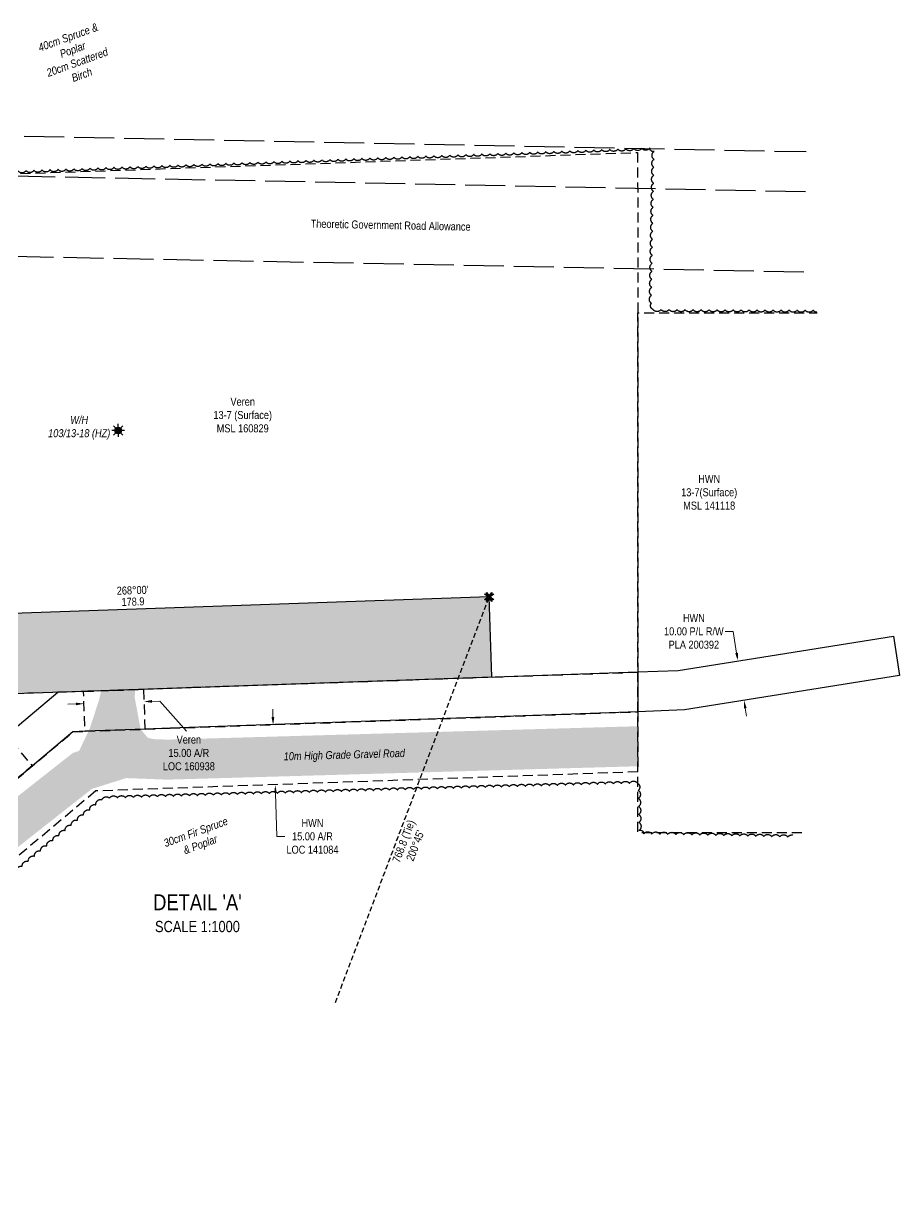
# Model space of a CAD drawing. Extents: x 399452 to 415540, y 6060435 to 6067869.
# Drawn here: x 400823 to 401917, y 6064237 to 6065697 of the extents above; entities that cross this region are included whole.
import ezdxf
from ezdxf.enums import TextEntityAlignment as Align

# ---------------------------------------------------------------- set-up
doc = ezdxf.new("R2010")
doc.units = 0
doc.header["$LTSCALE"] = 5
doc.header["$PDSIZE"] = 0.5
for name, pattern in [('0', [1, 1, 0]), ('foc-ACCESSROAD', [3.75, 2.5, -1.25]), ('foc-TIELINE', [1.875, 1.25, -0.625]), ('foc-UNSURVEYED', [12.5, 10, -2.5])]:
    doc.linetypes.add(name, pattern=pattern)
doc.layers.get('Defpoints').update_dxf_attribs({"color": 9})
for name, color, linetype, lineweight in [('AS-GENERAL', 48, 'Continuous', 18), ('C-AR-T', 13, 'Continuous', 9), ('C-WS-T', 13, 'Continuous', 9), ('F-AR-T', 190, 'Continuous', 9), ('F-RW-T', 190, 'Continuous', 9), ('F-WS-T', 190, 'Continuous', 9)]:
    doc.layers.add(name, color=color, linetype=linetype, lineweight=lineweight)
for name, color, linetype in [('AS-ROADS', 254, 'Continuous'), ('C-AR', 13, 'foc-ACCESSROAD'), ('C-WS', 13, 'foc-ACCESSROAD'), ('DETAIL-T', 7, 'Continuous'), ('F-AR', 190, 'foc-ACCESSROAD'), ('F-RW', 190, 'Continuous'), ('F-WS', 190, 'foc-ACCESSROAD'), ('F-WS-S', 8, 'Continuous'), ('L-BD', 7, 'Continuous'), ('L-BD1', 253, 'Continuous'), ('L-MON', 1, 'Continuous'), ('L-ROAD-T', 7, 'Continuous'), ('L-SECLBL', 7, 'Continuous'), ('L-TIE', 7, 'foc-TIELINE'), ('L-USEC', 7, 'foc-UNSURVEYED'), ('P-PROPOSED', 10, 'Continuous'), ('P-PROPOSED-H', 21, 'Continuous'), ('T-BUSH', 110, '0'), ('T-BUSH-T', 110, 'Continuous')]:
    doc.layers.add(name, color=color, linetype=linetype)
doc.styles.add('80CG', font='ARIALN.TTF', dxfattribs={"height": 10})
doc.styles.add('80L', font='ARIALN.TTF', dxfattribs={"height": 10})
doc.styles.add('80LS', font='ARIALNI.TTF', dxfattribs={"height": 10})
doc.styles.get("Standard").update_dxf_attribs({"font": 'ARIALN.TTF'})
doc.dimstyles.new('Compass 5 000', dxfattribs={"dimscale": 5, "dimtxt": 9, "dimasz": 2, "dimexe": 0.2, "dimexo": 0.0625, "dimgap": 0.5, "dimtad": 0, "dimtih": 1, "dimtoh": 1, "dimzin": 0, "dimdsep": 46, "dimtxsty": '80CG', "dimcen": 0.1, "dimse1": 1, "dimse2": 1, "dimclrd": 256, "dimclrt": 256, "dimaunit": 1, "dimadec": 4, "dimazin": 0, "dimtfac": 0.06, "dimtofl": 0, "dimtmove": 0, "dimatfit": 1, "dimfxl": 0.2, "dimtolj": 1, "dimtzin": 0, "dimlwd": -1, "dimarcsym": 0})

# ---------------------------------------------------------------- blocks, each defined once
blk = doc.blocks.new('*D104')
at = {"layer": 'Defpoints', "color": 0, "transparency": 16777216}
for p in [(401119.7, 6064819.6), (401122.3, 6064744.7), (401137.1, 6064745.2)]:
    blk.add_point(p, dxfattribs=at)
at = {"layer": 'F-AR-T', "transparency": 16777216}
for p, q in [((401134.2, 6064830.1), (401133.9, 6064840.1)), ((401137.4, 6064735.2), (401139.3, 6064681.1)), ((401139.3, 6064681.1), (401149.3, 6064681.1))]:
    blk.add_line(p, q, dxfattribs=at)
for points in [[(401135.9, 6064830.2), (401132.5, 6064830.1), (401134.5, 6064820.1)], [(401139.1, 6064735.3), (401135.8, 6064735.2), (401137.1, 6064745.2)]]:
    blk.add_solid(points, dxfattribs=at)
at = {"layer": 'F-AR-T', "transparency": 16777216, "insert": (401183.6, 6064681.1), "char_height": 10, "attachment_point": 5, "style": '80CG'}
blk.add_mtext('\\A1;HWN\\P15.00 A/R\\PLOC 141084', dxfattribs=at)
blk = doc.blocks.new('GAS')
h = blk.add_hatch(color=255)
h.dxf.hatch_style = 1
edge = h.paths.add_edge_path()
edge.add_arc((0, 0), 0.9, 0, 360)
for p, q in [((-0.81, 0), (-1.62, 0)), ((-0.57, 0.57), (-1.14, 1.14)), ((0, 0.81), (0, 1.62)), ((0.57, 0.57), (1.14, 1.14)), ((1.62, 0), (0.81, 0)), ((-0.57, -0.57), (-1.14, -1.14)), ((0, -0.81), (0, -1.62)), ((1.14, -1.14), (0.57, -0.57))]:
    blk.add_line(p, q)
blk.add_circle((0, 0), 0.8)
blk = doc.blocks.new('*D143')
at = {"layer": 'C-AR-T', "transparency": 16777216}
for p, q in [((400888.2, 6064846.6), (400878.2, 6064846.2)), ((400983.1, 6064849.8), (400993.1, 6064850.2))]:
    blk.add_line(p, q, dxfattribs=at)
for points in [[(400983.1, 6064851.5), (400983.2, 6064848.1), (400973.1, 6064849.5)], [(400888.2, 6064848.2), (400888.3, 6064844.9), (400898.2, 6064846.9)]]:
    blk.add_solid(points, dxfattribs=at)
at = {"layer": 'Defpoints', "color": 0, "transparency": 16777216}
for p in [(400898.5, 6064839.5), (400973.1, 6064849.5), (400973.4, 6064842)]:
    blk.add_point(p, dxfattribs=at)
at = {"layer": 'C-AR-T', "transparency": 16777216, "insert": (401029.2, 6064785.3), "char_height": 10, "attachment_point": 5, "style": '80CG'}
blk.add_mtext('\\A1;Veren\\P15.00 A/R\\PLOC 160938', dxfattribs=at)
blk = doc.blocks.new('TEMP')
h = blk.add_hatch(color=255)
h.dxf.hatch_style = 1
h.paths.add_polyline_path([(0, 0.25), (-0.67, 1.15), (-0.67, 0.67), (-1.15, 0.67), (-0.25, 0), (-1.15, -0.67), (-0.67, -0.67), (-0.67, -1.15), (0, -0.25), (0.67, -1.15), (0.67, -0.67), (1.15, -0.67), (0.25, 0), (1.15, 0.67), (0.67, 0.67), (0.67, 1.15)])
h.paths.add_polyline_path([(0.57, 0.85), (0.57, 0.57), (0.85, 0.57), (0.08, 0), (0.85, -0.57), (0.57, -0.57), (0.57, -0.85), (0, -0.08), (-0.57, -0.85), (-0.57, -0.57), (-0.85, -0.57), (-0.08, 0), (-0.85, 0.57), (-0.57, 0.57), (-0.57, 0.85), (0, 0.08)], flags=16)
h = blk.add_hatch(color=1)
h.dxf.hatch_style = 1
h.paths.add_polyline_path([(0, 0.08), (-0.57, 0.85), (-0.57, 0.57), (-0.85, 0.57), (-0.08, 0), (-0.85, -0.57), (-0.57, -0.57), (-0.57, -0.85), (0, -0.08), (0.57, -0.85), (0.57, -0.57), (0.85, -0.57), (0.08, 0), (0.85, 0.57), (0.57, 0.57), (0.57, 0.85)])
at = {"color": 1}
for p, q in [((-0.08, 0), (0.08, 0)), ((0, 0.08), (0, -0.08))]:
    blk.add_line(p, q, dxfattribs=at)
at = {"color": 255, "flags": 128}
blk.add_lwpolyline([(-0.25, 0), (-1.15, 0.67), (-0.67, 0.67), (-0.67, 1.15), (0, 0.25), (0.67, 1.15), (0.67, 0.67), (1.15, 0.67), (0.25, 0), (1.15, -0.67), (0.67, -0.67), (0.67, -1.15), (0, -0.25), (-0.67, -1.15), (-0.67, -0.67), (-1.15, -0.67)], close=True, dxfattribs=at)
at = {"color": 1, "flags": 128}
blk.add_lwpolyline([(-0.08, 0), (-0.85, 0.57), (-0.57, 0.57), (-0.57, 0.85), (0, 0.08), (0.57, 0.85), (0.57, 0.57), (0.85, 0.57), (0.08, 0), (0.85, -0.57), (0.57, -0.57), (0.57, -0.85), (0, -0.08), (-0.57, -0.85), (-0.57, -0.57), (-0.85, -0.57)], close=True, dxfattribs=at)
blk = doc.blocks.new('*D203')
at = {"layer": 'Defpoints', "color": 0, "transparency": 16777216}
for p in [(401689.7, 6064896.3), (401714.9, 6064900.3), (401697.5, 6064847)]:
    blk.add_point(p, dxfattribs=at)
at = {"layer": 'F-RW-T', "transparency": 16777216}
for p, q in [((401709.1, 6064937.2), (401699.1, 6064937.2)), ((401713.3, 6064910.2), (401709.1, 6064937.2)), ((401724.3, 6064841.2), (401725.9, 6064831.3))]:
    blk.add_line(p, q, dxfattribs=at)
for points in [[(401715, 6064910.5), (401711.7, 6064909.9), (401714.9, 6064900.3)], [(401726, 6064841.4), (401722.7, 6064840.9), (401722.7, 6064851)]]:
    blk.add_solid(points, dxfattribs=at)
at = {"layer": 'F-RW-T', "transparency": 16777216, "insert": (401660, 6064937.2), "char_height": 10, "attachment_point": 5, "style": '80CG'}
blk.add_mtext('\\A1;HWN\\P10.00 P/L R/W\\PPLA 200392', dxfattribs=at)

msp = doc.modelspace()

# ---------------------------------------------------------------- hatches: boundary and pattern name
at = {"layer": 'AS-ROADS'}
h = msp.add_hatch(color=256, dxfattribs=at)
h.dxf.hatch_style = 1
h.paths.add_polyline_path([(400926.962, 6064895.287), (400917.282, 6064852.282), (400905.162, 6064815.232), (400891.242, 6064786.047), (400823.152, 6064710.499), (400839.955, 6064719.929), (400896.231, 6064763.153), (400948.538, 6064777.057), (401002.793, 6064777.335), (401063.169, 6064781.784), (400977.657, 6064804.442), (400968.912, 6064815.252), (400961.572, 6064854.687), (400964.002, 6064892.602)])
at = {"layer": 'P-PROPOSED-H'}
h = msp.add_hatch(color=256, dxfattribs=at)
h.dxf.hatch_style = 1
h.paths.add_polyline_path([(399995.031, 6065459.6), (399827.861, 6065665.998), (399750.201, 6065603.098), (399934.292, 6065375.808), (400073.685, 6065322.629), (400465.136, 6064847.534), (401407.722, 6064880.359), (401404.244, 6064980.236), (400510.92, 6064949.127), (400134.005, 6065406.579), (399995.028, 6065459.6)])

# ---------------------------------------------------------------- linework, layer by layer
at = {"layer": 'AS-ROADS', "const_width": 49.979, "flags": 128}
msp.add_lwpolyline([(400337.719, 6064302.614), (400770.539, 6064663.957), (400896.251, 6064762.926), (400947.518, 6064779.07), (401002.298, 6064776.964), (401590.032, 6064793.716)], dxfattribs=at)
at = {"layer": 'C-AR', "flags": 128}
for points in [[(400759.401, 6064857.466), (400833.448, 6064769.104), (400775.987, 6064720.952), (400674.734, 6064841.78), (400674.297, 6064854.558)], [(400897.682, 6064862.193), (400972.607, 6064864.754), (400974.313, 6064814.851), (400899.387, 6064812.29)]]:
    msp.add_lwpolyline(points, close=True, dxfattribs=at)
at = {"layer": 'C-AR-T'}
msp.add_line((400993.11, 6064850.151), (401026.356, 6064812.587), dxfattribs=at)
at = {"layer": 'C-WS'}
msp.add_lwpolyline([(400498.639, 6064848.701), (400519.198, 6065498.903), (401589.807, 6065535.497), (401589.964, 6064885.855)], close=True, dxfattribs=at)
at = {"layer": 'F-AR'}
msp.add_lwpolyline([(400607.026, 6064480.701), (400531.737, 6064417.404), (400455.203, 6064353.065), (400443.7, 6064343.396), (400434.258, 6064237.257), (400338.357, 6064352.751), (400407.332, 6064410.735), (400483.863, 6064475.071), (400609.096, 6064580.35), (400655.122, 6064619.042), (400884.485, 6064811.861), (400899.572, 6064812.393), (400974.477, 6064815.029), (401006.055, 6064816.14), (401589.888, 6064836.689), (401589.973, 6064761.691), (400912.945, 6064737.863), (400702.88, 6064561.316)], close=True, dxfattribs=at)
at = {"layer": 'F-RW'}
msp.add_lwpolyline([(400623.403, 6064657.365), (400865.553, 6064861.206), (400897.866, 6064862.341), (400972.775, 6064864.977), (401589.816, 6064886.701), (401640.332, 6064888.48), (401909.197, 6064931.216), (401917.032, 6064881.916), (401648.167, 6064839.183), (401589.888, 6064836.689), (401006.055, 6064816.14), (400974.477, 6064815.029), (400899.572, 6064812.393), (400884.485, 6064811.861), (400655.122, 6064619.042)], dxfattribs=at)
at = {"layer": 'F-WS', "flags": 128}
msp.add_lwpolyline([(401795.052, 6064685.67), (401590.012, 6064685.662), (401590.025, 6064760.909), (401590.041, 6064835.916), (401590.036, 6064885.935), (401589.997, 6065335.272), (401813.896, 6065335.298)], dxfattribs=at)
at = {"layer": 'L-SECLBL'}
msp.add_line((401589.964, 6064885.855), (401589.976, 6064835.847), dxfattribs=at)
at = {"layer": 'L-TIE'}
msp.add_line((401212.327, 6064473.713), (401404.244, 6064980.236), dxfattribs=at)
at = {"layer": 'L-USEC'}
for p, q in [((400261.064, 6065566.996), (401800.431, 6065536.598)), ((401799.439, 6065486.354), (400209.782, 6065517.745)), ((401797.458, 6065386.04), (400207.698, 6065417.208))]:
    msp.add_line(p, q, dxfattribs=at)
at = {"layer": 'P-PROPOSED'}
msp.add_lwpolyline([(399750.201, 6065603.098), (399934.292, 6065375.808), (400073.685, 6065322.629), (400465.136, 6064847.534), (401407.722, 6064880.359), (401404.244, 6064980.236), (400510.92, 6064949.127), (400134.005, 6065406.579), (399995.032, 6065459.599), (399905.301, 6065570.386), (399827.861, 6065665.998)], dxfattribs=at)
at = {"layer": 'T-BUSH', "flags": 128}
for points in [[(401813.737, 6065335.894, -0.23482063), (401808.978, 6065338.512, -0.52056705), (401798.982, 6065338.554, -0.52056705), (401788.986, 6065338.596, -0.52056705), (401778.99, 6065338.638, -0.52056705), (401768.994, 6065338.68, -0.52056705), (401758.999, 6065338.722, -0.52056705), (401749.003, 6065338.764, -0.52056705), (401739.007, 6065338.806, -0.52056705), (401729.011, 6065338.848, -0.52056705), (401719.015, 6065338.89, -0.52056705), (401709.02, 6065338.933, -0.52056705), (401699.024, 6065338.975, -0.52056705), (401689.028, 6065339.017, -0.52056705), (401679.032, 6065339.059, -0.52056705), (401669.036, 6065339.101, -0.52056705), (401659.041, 6065339.143, -0.52056705), (401649.045, 6065339.185, -0.52056705), (401639.049, 6065339.227, -0.52056705), (401629.053, 6065339.269, -0.52056705), (401619.057, 6065339.311, -0.52056705), (401609.062, 6065339.353, -0.52056705), (401606.943, 6065347.098, -0.52056705), (401607.127, 6065357.092, -0.52056705), (401607.31, 6065367.086, -0.52056705), (401607.493, 6065377.08, -0.52056705), (401607.677, 6065387.074, -0.52056705), (401607.86, 6065397.069, -0.52056705), (401608.043, 6065407.063, -0.52056705), (401608.226, 6065417.057, -0.52056705), (401608.41, 6065427.051, -0.52056705), (401608.593, 6065437.045, -0.52056705), (401608.776, 6065447.04, -0.52056705), (401608.96, 6065457.034, -0.52056705), (401609.143, 6065467.028, -0.52056705), (401609.326, 6065477.022, -0.52056705), (401609.509, 6065487.016, -0.52056705), (401609.693, 6065497.011, -0.52056705), (401609.876, 6065507.005, -0.52056705), (401610.059, 6065516.999, -0.52056705), (401610.243, 6065526.993, -0.52056705), (401610.426, 6065536.988, -0.52056705), (401604.937, 6065541.206, -0.52056705), (401594.948, 6065540.843, -0.52056705), (401584.958, 6065540.48, -0.52056705), (401574.969, 6065540.117, -0.52056705), (401564.98, 6065539.754, -0.52056705), (401554.99, 6065539.391, -0.52056705), (401545.001, 6065539.028, -0.52056705), (401535.012, 6065538.665, -0.52056705), (401525.022, 6065538.302, -0.52056705), (401515.033, 6065537.938, -0.52056705), (401505.044, 6065537.575, -0.52056705), (401495.055, 6065537.212, -0.52056705), (401485.065, 6065536.849, -0.52056705), (401475.076, 6065536.486, -0.52056705), (401465.087, 6065536.123, -0.52056705), (401455.097, 6065535.76, -0.52056705), (401445.108, 6065535.397, -0.52056705), (401435.119, 6065535.034, -0.52056705), (401425.13, 6065534.671, -0.52056705), (401415.14, 6065534.308, -0.52056705), (401405.151, 6065533.944, -0.52056705), (401395.162, 6065533.581, -0.52056705), (401385.172, 6065533.218, -0.52056705), (401375.183, 6065532.855, -0.52056705), (401365.194, 6065532.492, -0.52056705), (401355.204, 6065532.129, -0.52056705), (401345.215, 6065531.766, -0.52056705), (401335.226, 6065531.403, -0.52056705), (401325.237, 6065531.04, -0.52056705), (401315.247, 6065530.677, -0.52056705), (401305.258, 6065530.314, -0.52056705), (401295.269, 6065529.95, -0.52056705), (401285.279, 6065529.587, -0.52056705), (401275.29, 6065529.224, -0.52056705), (401265.301, 6065528.861, -0.52056705), (401255.312, 6065528.498, -0.52056705), (401245.322, 6065528.135, -0.52056705), (401235.333, 6065527.772, -0.52056705), (401225.344, 6065527.409, -0.52056705), (401215.354, 6065527.046, -0.52056705), (401205.365, 6065526.683, -0.52056705), (401195.376, 6065526.32, -0.52056705), (401185.387, 6065525.956, -0.52056705), (401175.397, 6065525.593, -0.52056705), (401165.408, 6065525.23, -0.52056705), (401155.419, 6065524.867, -0.52056705), (401145.429, 6065524.504, -0.52056705), (401135.44, 6065524.141, -0.52056705), (401125.451, 6065523.778, -0.52056705), (401115.461, 6065523.415, -0.52056705), (401105.472, 6065523.052, -0.52056705), (401095.483, 6065522.689, -0.52056705), (401085.494, 6065522.326, -0.52056705), (401075.504, 6065521.962, -0.52056705), (401065.515, 6065521.599, -0.52056705), (401055.526, 6065521.236, -0.52056705), (401045.536, 6065520.873, -0.52056705), (401035.547, 6065520.51, -0.52056705), (401025.558, 6065520.147, -0.52056705), (401015.569, 6065519.784, -0.52056705), (401005.579, 6065519.421, -0.52056705), (400995.59, 6065519.058, -0.52056705), (400985.601, 6065518.695, -0.52056705), (400975.611, 6065518.331, -0.52056705), (400965.622, 6065517.968, -0.52056705), (400955.633, 6065517.605, -0.52056705), (400945.643, 6065517.242, -0.52056705), (400935.654, 6065516.879, -0.52056705), (400925.665, 6065516.516, -0.52056705), (400915.676, 6065516.153, -0.52056705), (400905.686, 6065515.79, -0.52056705), (400895.697, 6065515.427, -0.52056705), (400885.708, 6065515.064, -0.52056705), (400875.718, 6065514.701, -0.52056705), (400865.729, 6065514.337, -0.52056705), (400855.74, 6065513.974, -0.52056705), (400845.751, 6065513.611, -0.52056705), (400835.761, 6065513.248, -0.52056705), (400825.772, 6065512.885, -0.52056705), (400815.783, 6065512.522, -0.52056705), (400805.793, 6065512.159, -0.52056705), (400795.804, 6065511.796, -0.52056705), (400785.815, 6065511.433, -0.52056705), (400775.825, 6065511.07, -0.52056705), (400765.836, 6065510.707, -0.52056705), (400755.847, 6065510.343, -0.52056705), (400745.858, 6065509.98, -0.52056705), (400735.868, 6065509.617, -0.52056705), (400725.879, 6065509.254, -0.52056705), (400715.89, 6065508.891, -0.52056705), (400705.9, 6065508.528, -0.52056705), (400695.911, 6065508.165, -0.52056705), (400685.922, 6065507.802, -0.52056705), (400675.933, 6065507.439, -0.52056705), (400665.943, 6065507.076, -0.52056705), (400655.954, 6065506.713, -0.52056705), (400645.965, 6065506.349, -0.52056705), (400635.975, 6065505.986, -0.52056705), (400625.986, 6065505.623, -0.52056705), (400615.997, 6065505.26, -0.52056705), (400606.007, 6065504.897, -0.52056705), (400596.018, 6065504.534, -0.52056705), (400586.029, 6065504.171, -0.52056705), (400576.113, 6065502.981, -0.52056705), (400566.218, 6065501.567, -0.52056705), (400556.323, 6065500.153, -0.52056705), (400546.427, 6065498.739, -0.52056705), (400536.532, 6065497.325, -0.52056705), (400526.637, 6065495.911, -0.52056705), (400524.76, 6065487.582, -0.52056705), (400524.817, 6065477.587, -0.52056705), (400524.873, 6065467.591, -0.52056705), (400524.93, 6065457.595, -0.52056705), (400524.986, 6065447.6, -0.52056705), (400525.043, 6065437.604, -0.52056705), (400525.1, 6065427.608, -0.52056705), (400525.156, 6065417.612, -0.52056705), (400525.213, 6065407.617, -0.52056705), (400525.269, 6065397.621, -0.52056705), (400525.326, 6065387.625, -0.52056705), (400525.382, 6065377.629, -0.52056705), (400525.439, 6065367.634, -0.52056705), (400525.495, 6065357.638, -0.52056705), (400525.552, 6065347.642, -0.52056705), (400525.609, 6065337.646, -0.52056705), (400525.665, 6065327.651, -0.52056705), (400525.722, 6065317.655, -0.52056705), (400525.778, 6065307.659, -0.52056705), (400525.835, 6065297.664, -0.52056705), (400525.891, 6065287.668, -0.52056705), (400525.948, 6065277.672, -0.52056705), (400526.004, 6065267.676, -0.52056705), (400526.061, 6065257.681, -0.52056705), (400526.118, 6065247.685, -0.52056705), (400526.174, 6065237.689, -0.52056705), (400526.231, 6065227.693, -0.52056705), (400526.287, 6065217.698, -0.52056705), (400526.344, 6065207.702, -0.52056705), (400526.4, 6065197.706, -0.52056705), (400526.457, 6065187.711, -0.52056705), (400526.514, 6065177.715, -0.52056705), (400526.57, 6065167.719, -0.52056705), (400526.627, 6065157.723, -0.52056705), (400524.048, 6065149.844, -0.52056705), (400514.275, 6065147.744, -0.52056705), (400504.502, 6065145.644, -0.52056705), (400494.73, 6065143.544, -0.52056705), (400484.957, 6065141.444, -0.52056705), (400475.184, 6065139.343, -0.52056705), (400468.482, 6065145.605, -0.52056705), (400462.39, 6065153.531, -0.52056705), (400456.299, 6065161.456, -0.52056705), (400450.208, 6065169.382, -0.52056705), (400444.117, 6065177.307, -0.52056705), (400438.025, 6065185.233, -0.52056705), (400431.934, 6065193.158, -0.52056705), (400425.843, 6065201.084, -0.52056705), (400419.752, 6065209.009, -0.52056705), (400413.66, 6065216.935, -0.52056705), (400407.569, 6065224.861, -0.52056705), (400401.478, 6065232.786, -0.52056705), (400395.387, 6065240.712, -0.52056705), (400389.296, 6065248.637, -0.52056705), (400383.204, 6065256.563, -0.52056705), (400376.322, 6065256.619, -0.52056705), (400368.774, 6065250.066, -0.52056705), (400361.227, 6065243.512, -0.52056705), (400353.679, 6065236.958, -0.52056705), (400346.132, 6065230.404, -0.52056705), (400338.584, 6065223.85, -0.52056705), (400331.037, 6065217.296, -0.52056705), (400323.489, 6065210.742, -0.52056705), (400315.942, 6065204.189, -0.52056705), (400308.394, 6065197.635, -0.52056705), (400300.847, 6065191.081, -0.52056705), (400293.299, 6065184.527, -0.52056705), (400285.752, 6065177.973, -0.52056705), (400278.204, 6065171.419, -0.52056705), (400270.656, 6065164.866, -0.52056705), (400263.562, 6065163.329, -0.52056705), (400257.31, 6065171.128, -0.52056705), (400251.058, 6065178.928, -0.52056705), (400244.806, 6065186.727, -0.52056705), (400238.554, 6065194.526, -0.52056705), (400232.302, 6065202.326, -0.52056705), (400226.05, 6065210.125, -0.52056705), (400219.798, 6065217.925, -0.52056705), (400213.546, 6065225.724, -0.52056705), (400207.294, 6065233.523, -0.52056705), (400201.042, 6065241.323, -0.52056705), (400194.79, 6065249.122, -0.52056705), (400188.538, 6065256.922, -0.52056705), (400182.286, 6065264.721, -0.52056705), (400176.034, 6065272.52, -0.52056705), (400169.782, 6065280.32, -0.52056705), (400163.53, 6065288.119, -0.52056705), (400157.278, 6065295.919, -0.52056705), (400151.026, 6065303.718, -0.52056705), (400144.774, 6065311.517, -0.52056705), (400138.522, 6065319.317, -0.52056705), (400132.27, 6065327.116, -0.52056705), (400126.019, 6065334.916, -0.52056705), (400119.767, 6065342.715, -0.52056705), (400113.515, 6065350.514, -0.52056705), (400107.263, 6065358.314, -0.52056705), (400101.011, 6065366.113, -0.52056705), (400094.759, 6065373.913, -0.52056705), (400088.507, 6065381.712, -0.52056705), (400082.255, 6065389.511, -0.52056705), (400076.003, 6065397.311, -0.52056705), (400069.751, 6065405.11, -0.52056705), (400063.499, 6065412.91, -0.52056705), (400057.247, 6065420.709, -0.52056705), (400050.879, 6065428.381, -0.52056705), (400042.538, 6065433.889, -0.52056705), (400034.196, 6065439.397, -0.52056705), (400025.854, 6065444.905, -0.52056705), (400017.513, 6065450.413, -0.52056705), (400009.171, 6065455.921, -0.52056705), (400000.83, 6065461.428, -0.52056705), (399992.488, 6065466.936, -0.52056705), (399984.147, 6065472.444, -0.52056705), (399975.805, 6065477.952, -0.52056705), (399967.463, 6065483.46, -0.52056705), (399959.122, 6065488.967, -0.52056705), (399950.78, 6065494.475, -0.52056705), (399942.439, 6065499.983, -0.52056705), (399934.097, 6065505.491, -0.52056705), (399925.756, 6065510.999, -0.52056705), (399917.414, 6065516.507, -0.52056705), (399909.072, 6065522.014, -0.52056705), (399900.731, 6065527.522, -0.52056705), (399892.389, 6065533.03, -0.52056705), (399884.048, 6065538.538, -0.52056705), (399875.706, 6065544.046, -0.52056705), (399867.365, 6065549.553, -0.52056705), (399859.023, 6065555.061, -0.52056705), (399850.681, 6065560.569, -0.52056705), (399842.34, 6065566.077, -0.52056705), (399834.026, 6065571.615, -0.52056705), (399827.702, 6065579.357, -0.52056705), (399821.378, 6065587.098, -0.52056705), (399815.054, 6065594.839, -0.52056705), (399808.731, 6065602.58, -0.52056705), (399802.407, 6065610.322, -0.52056705), (399796.083, 6065618.063, -0.52056705), (399789.759, 6065625.804, -0.34249642), (399783.525, 6065629.94)], [(400699.956, 6064459.495, -0.47177814), (400695.078, 6064467.551, -0.52056705), (400689.248, 6064475.671, -0.52056705), (400683.417, 6064483.79, -0.52056705), (400677.587, 6064491.91, -0.52056705), (400671.757, 6064500.029, -0.52056705), (400665.926, 6064508.148, -0.52056705), (400667.708, 6064515.307, -0.52056705), (400675.373, 6064521.722, -0.52056705), (400683.039, 6064528.137, -0.52056705), (400690.705, 6064534.552, -0.52056705), (400698.37, 6064540.968, -0.52056705), (400706.036, 6064547.383, -0.52056705), (400713.702, 6064553.798, -0.52056705), (400721.367, 6064560.213, -0.52056705), (400729.033, 6064566.629, -0.52056705), (400736.699, 6064573.044, -0.52056705), (400744.364, 6064579.459, -0.52056705), (400752.03, 6064585.874, -0.52056705), (400759.696, 6064592.289, -0.52056705), (400767.361, 6064598.705, -0.52056705), (400775.027, 6064605.12, -0.52056705), (400782.693, 6064611.535, -0.52056705), (400790.359, 6064617.95, -0.52056705), (400798.024, 6064624.365, -0.52056705), (400805.69, 6064630.781, -0.52056705), (400813.356, 6064637.196, -0.52056705), (400821.021, 6064643.611, -0.52056705), (400828.687, 6064650.026, -0.52056705), (400836.353, 6064656.442, -0.52056705), (400844.018, 6064662.857, -0.52056705), (400851.684, 6064669.272, -0.52056705), (400859.35, 6064675.687, -0.52056705), (400867.015, 6064682.102, -0.52056705), (400874.681, 6064688.518, -0.52056705), (400882.347, 6064694.933, -0.52056705), (400890.013, 6064701.348, -0.52056705), (400897.678, 6064707.763, -0.52056705), (400905.344, 6064714.179, -0.52056705), (400913.01, 6064720.594, -0.52056705), (400920.675, 6064727.009, -0.52056705), (400930.032, 6064728.967, -0.52056705), (400940.024, 6064729.25, -0.52056705), (400950.016, 6064729.533, -0.52056705), (400960.008, 6064729.817, -0.52056705), (400969.999, 6064730.1, -0.52056705), (400979.991, 6064730.383, -0.52056705), (400989.983, 6064730.667, -0.52056705), (400999.975, 6064730.95, -0.52056705), (401009.967, 6064731.233, -0.52056705), (401019.959, 6064731.517, -0.52056705), (401029.951, 6064731.8, -0.52056705), (401039.943, 6064732.083, -0.52056705), (401049.934, 6064732.367, -0.52056705), (401059.926, 6064732.65, -0.52056705), (401069.918, 6064732.933, -0.52056705), (401079.91, 6064733.217, -0.52056705), (401089.902, 6064733.5, -0.52056705), (401099.894, 6064733.783, -0.52056705), (401109.886, 6064734.067, -0.52056705), (401119.878, 6064734.35, -0.52056705), (401129.869, 6064734.633, -0.52056705), (401139.861, 6064734.917, -0.52056705), (401149.853, 6064735.2, -0.52056705), (401159.845, 6064735.483, -0.52056705), (401169.837, 6064735.766, -0.52056705), (401179.829, 6064736.05, -0.52056705), (401189.821, 6064736.333, -0.52056705), (401199.813, 6064736.616, -0.52056705), (401209.804, 6064736.9, -0.52056705), (401219.796, 6064737.183, -0.52056705), (401229.788, 6064737.466, -0.52056705), (401239.78, 6064737.75, -0.52056705), (401249.772, 6064738.033, -0.52056705), (401259.764, 6064738.316, -0.52056705), (401269.756, 6064738.6, -0.52056705), (401279.748, 6064738.883, -0.52056705), (401289.739, 6064739.166, -0.52056705), (401299.731, 6064739.45, -0.52056705), (401309.723, 6064739.733, -0.52056705), (401319.715, 6064740.016, -0.52056705), (401329.707, 6064740.3, -0.52056705), (401339.699, 6064740.583, -0.52056705), (401349.691, 6064740.866, -0.52056705), (401359.683, 6064741.15, -0.52056705), (401369.674, 6064741.433, -0.52056705), (401379.666, 6064741.716, -0.52056705), (401389.658, 6064742, -0.52056705), (401399.65, 6064742.283, -0.52056705), (401409.642, 6064742.566, -0.52056705), (401419.634, 6064742.85, -0.52056705), (401429.626, 6064743.133, -0.52056705), (401439.618, 6064743.416, -0.52056705), (401449.609, 6064743.7, -0.52056705), (401459.601, 6064743.983, -0.52056705), (401469.593, 6064744.266, -0.52056705), (401479.585, 6064744.55, -0.52056705), (401489.577, 6064744.833, -0.52056705), (401499.569, 6064745.116, -0.52056705), (401509.561, 6064745.4, -0.52056705), (401519.553, 6064745.683, -0.52056705), (401529.544, 6064745.966, -0.52056705), (401539.536, 6064746.25, -0.52056705), (401549.528, 6064746.533, -0.52056705), (401559.52, 6064746.816, -0.52056705), (401569.512, 6064747.1, -0.52056705), (401579.504, 6064747.383, -0.52056705), (401589.496, 6064747.666, -0.52056705), (401590.549, 6064738.569, -0.52056705), (401590.749, 6064728.575, -0.52056705), (401590.948, 6064718.581, -0.52056705), (401591.148, 6064708.587, -0.52056705), (401591.347, 6064698.593, -0.52056705), (401591.546, 6064688.6, -0.52056705), (401597.473, 6064684.322, -0.52056705), (401607.466, 6064684.105, -0.52056705), (401617.46, 6064683.887, -0.52056705), (401627.453, 6064683.669, -0.52056705), (401637.447, 6064683.451, -0.52056705), (401647.44, 6064683.234, -0.52056705), (401657.434, 6064683.016, -0.52056705), (401667.427, 6064682.798, -0.52056705), (401677.421, 6064682.58, -0.52056705), (401687.414, 6064682.363, -0.52056705), (401697.408, 6064682.145, -0.52056705), (401707.402, 6064681.927, -0.52056705), (401717.395, 6064681.709, -0.52056705), (401727.389, 6064681.492, -0.52056705), (401737.382, 6064681.274, -0.52056705), (401747.376, 6064681.056, -0.52056705), (401757.369, 6064680.838, -0.52056705), (401767.363, 6064680.621, -0.52056705), (401777.356, 6064680.403, -0.29616451), (401783.57, 6064682.758)]]:
    msp.add_lwpolyline(points, format="xyb", dxfattribs=at)

# ---------------------------------------------------------------- block references
at = {"layer": 'F-WS-S', "xscale": 4.997944999999969, "yscale": 4.997944999999969, "zscale": 4.997944999999969}
msp.add_blockref('GAS', (400940.928, 6065188.261), dxfattribs=at)
at = {"layer": 'L-MON', "color": 4, "xscale": 4.99794499999997, "yscale": 4.99794499999997, "zscale": 4.99794499999997}
msp.add_blockref('TEMP', (401404.244, 6064980.236), dxfattribs=at)

# ---------------------------------------------------------------- texts
at = {"layer": 'AS-GENERAL', "insert": (401147.541, 6064786.047), "char_height": 9.99589, "attachment_point": 1, "rotation": 1.632647, "style": '80LS'}
msp.add_mtext_dynamic_manual_height_columns('10m High Grade Gravel Road', width=162.27201, gutter_width=99.959, heights=[0], dxfattribs=at)
at = {"layer": 'C-WS-T', "attachment_point": 1, "style": '80L'}
for s, width, gutter_width, insert, char_height in [('\\pxqc;Veren \\P13-7 (Surface)\\PMSL 160829', 72.59403, 49.979, (401060.169, 6065229.233), 10), ('\\pxqc;{\\fArial Narrow|b0|i1|c0|p34;W/H \\P103/13-18 (HZ)}', 77.08059, 99.918, (400853.694, 6065206.515), 9.99589)]:
    msp.add_mtext_dynamic_manual_height_columns(s, width=width, gutter_width=gutter_width, heights=[0], dxfattribs=dict(at, insert=insert, char_height=char_height))
at = {"layer": 'DETAIL-T', "color": 3, "insert": (401039.942, 6064585.043), "char_height": 19.99184, "width": 109.66411, "attachment_point": 5, "style": '80CG'}
msp.add_mtext("\\pxqc;DETAIL 'A'\\P{\\H0.7x;SCALE 1:1000}", dxfattribs=at)
at = {"layer": 'L-BD', "style": '80L'}
for s, height, p in [('768.8 (Tie)', 9.99589, (401298.617, 6064674.656)), ("200%%d45'", 9.9959, (401311.937, 6064669.609))]:
    msp.add_text(s, height=height, rotation=69.248749, dxfattribs=at).set_placement(p, align=Align.MIDDLE)
at = {"layer": 'L-BD1'}
for s, p in [("268%%D00'", (400958.924, 6064988.612)), ('178.9', (400959.419, 6064974.377))]:
    msp.add_text(s, height=9.9959, rotation=1.990912, dxfattribs=at).set_placement(p, align=Align.MIDDLE_CENTER)
at = {"layer": 'L-ROAD-T', "style": '80L'}
msp.add_text('Theoretic Government Road Allowance', height=9.99592, rotation=358.868698, dxfattribs=at).set_placement((401281.193, 6065444.743), align=Align.MIDDLE_CENTER)
at = {"layer": 'T-BUSH-T', "attachment_point": 1, "rotation": 20}
for s, width, gutter_width, insert, char_height, style in [('\\pxqc;{\\fArial Narrow|b0|i1|c0|p34;40cm Spruce & \\PPoplar\\P20cm Scattered \\PBirch}', 80.83161, 49.959, (400838.703, 6065670.492), 9.99589, '80L'), ('\\pxqc;30cm Fir Spruce\\P& Poplar', 84.29003, 49.979, (400996.494, 6064676.854), 9.99592, '80LS')]:
    msp.add_mtext_dynamic_manual_height_columns(s, width=width, gutter_width=gutter_width, heights=[0], dxfattribs=dict(at, insert=insert, char_height=char_height, style=style))

# ---------------------------------------------------------------- dimensions: what is measured, and where the dimension line sits
at = {"layer": 'C-AR-T'}
dim = msp.add_linear_dim(base=(400973.13, 6064849.468), p1=(400898.458, 6064839.478), p2=(400973.384, 6064842.039), angle=1.957612, text='Veren\\P15.00 A/R\\PLOC 160938', dimstyle='Compass 5 000', override={"dimtmove": 2}, dxfattribs=at)
dim.commit()
dim.dimension.update_dxf_attribs({"geometry": '*D143', "text_midpoint": (401029.248, 6064785.282), "dimtype": 161})
at = {"layer": 'F-AR-T', "color": 5}
dim = msp.add_linear_dim(base=(401137.104, 6064745.213), p1=(401119.69, 6064819.631), p2=(401122.25, 6064744.705), angle=271.956973, text='HWN\\P15.00 A/R\\PLOC 141084', dimstyle='Compass 5 000', dxfattribs=at)
dim.commit()
dim.dimension.update_dxf_attribs({"geometry": '*D104', "text_midpoint": (401183.586, 6064681.085), "dimtype": 161})
at = {"layer": 'F-RW-T'}
dim = msp.add_linear_dim(base=(401714.913, 6064900.335), p1=(401697.52, 6064847.027), p2=(401689.684, 6064896.324), angle=99.031572, text='HWN\\P10.00 P/L R/W\\PPLA 200392', dimstyle='Compass 5 000', dxfattribs=at)
dim.commit()
dim.dimension.update_dxf_attribs({"geometry": '*D203', "text_midpoint": (401659.968, 6064937.217), "dimtype": 161})

# ---------------------------------------------------------------- next in the draw order: texts
at = {"layer": 'F-WS-T', "insert": (401644.08, 6065132.698), "char_height": 9.99592, "attachment_point": 1, "style": '80L', "bg_fill": 3, "box_fill_scale": 1.15, "bg_fill_color": 256, "bg_fill_true_color": 256, "bg_fill_transparency": 0}
msp.add_mtext_dynamic_manual_height_columns('\\pxqc;HWN\\P13-7(Surface)\\PMSL 141118', width=70.19204, gutter_width=49.979, heights=[0], dxfattribs=at)

doc.saveas('drawing.dxf')
